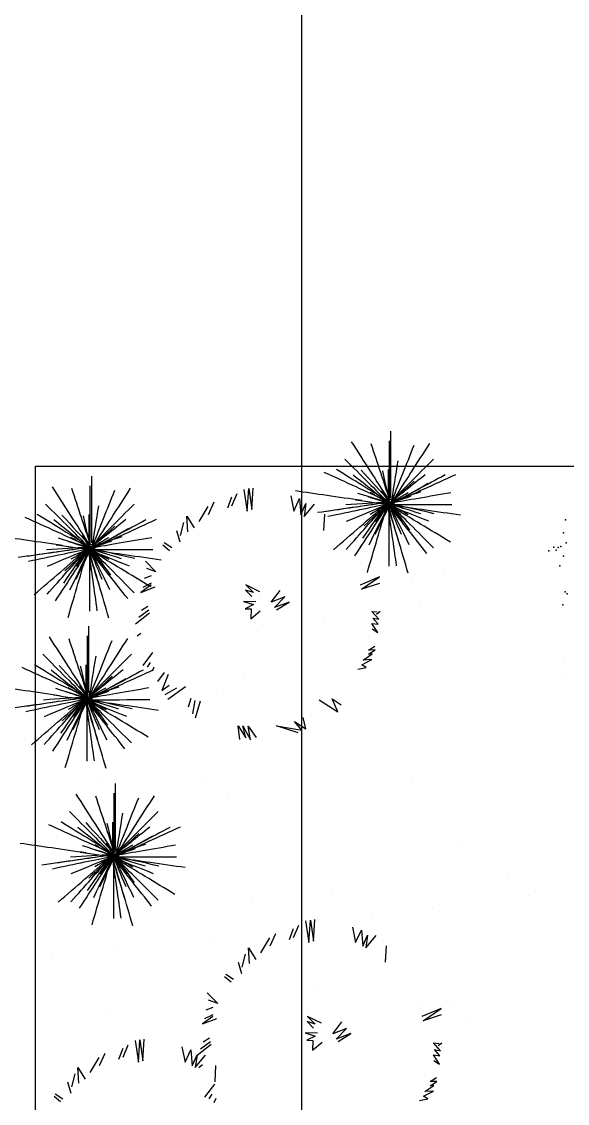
# Model space of a CAD drawing. Extents: x 3907.4 to 3911.57, y -3054.42 to -3053.7.
# Drawn here: x 3907.994 to 3908.031, y -3053.9472 to -3053.8739 of the extents above; entities that cross this region are included whole.
import ezdxf

# ---------------------------------------------------------------- set-up
doc = ezdxf.new("R2010")
doc.units = 0
doc.header["$LTSCALE"] = 2
doc.header["$MEASUREMENT"] = 0
doc.linetypes.add('ACAD_ISO10W100', pattern=[18, 12, -3, 0, -3])
doc.layers.add('AKS', color=11, linetype='CONTINUOUS')
doc.layers.add('AĞAÇ', color=9, linetype='CONTINUOUS')

msp = doc.modelspace()

# ---------------------------------------------------------------- linework, layer by layer
at = {"layer": 'AKS', "linetype": 'ACAD_ISO10W100'}
msp.add_line((3908.01297, -3053.717968), (3908.01297, -3054.27603), dxfattribs=at)
at = {"layer": 'AĞAÇ', "color": 2}
for p, q in [((3907.99497, -3053.90403), (3908.06697, -3053.90403)), ((3907.99497, -3054.09203), (3907.99497, -3053.90403))]:
    msp.add_line(p, q, dxfattribs=at)
at = {"layer": 'AĞAÇ'}
for p, q in [((3908.015691, -3053.904575), (3908.015691, -3053.904575)), ((3908.007974, -3053.906861), (3908.008264, -3053.906117)), ((3908.008259, -3053.906718), (3908.008608, -3053.90589)), ((3908.009075, -3053.905603), (3908.009299, -3053.90707)), ((3908.009299, -3053.90707), (3908.009403, -3053.905547)), ((3908.009403, -3053.905547), (3908.009606, -3053.906972)), ((3908.009606, -3053.906972), (3908.009691, -3053.905513)), ((3908.012241, -3053.906036), (3908.012454, -3053.907074)), ((3908.00604, -3053.907773), (3908.006652, -3053.906759)), ((3908.006666, -3053.907297), (3908.007056, -3053.906448)), ((3908.012454, -3053.907074), (3908.012844, -3053.906225)), ((3908.012844, -3053.906225), (3908.012935, -3053.907324)), ((3908.012935, -3053.907324), (3908.013265, -3053.90656)), ((3908.013265, -3053.90656), (3908.013144, -3053.907437)), ((3908.013144, -3053.907437), (3908.013844, -3053.906597)), ((3908.005206, -3053.907427), (3908.005701, -3053.908214)), ((3908.005276, -3053.908482), (3908.005206, -3053.907427)), ((3908.01449, -3053.908399), (3908.014543, -3053.907283)), ((3908.004787, -3053.908726), (3908.005011, -3053.907851)), ((3908.004758, -3053.909177), (3908.004532, -3053.908417)), ((3908.004032, -3053.909757), (3908.003589, -3053.90938)), ((3908.004192, -3053.909569), (3908.003667, -3053.909231)), ((3908.017062, -3053.909471), (3908.017062, -3053.909471)), ((3908.019895, -3053.909743), (3908.019895, -3053.909743)), ((3907.998954, -3053.91001), (3907.998954, -3053.91001)), ((3908.002401, -3053.910464), (3908.003121, -3053.911193)), ((3908.003121, -3053.911193), (3908.002497, -3053.91096)), ((3908.022651, -3053.910952), (3908.022651, -3053.910952)), ((3907.995522, -3053.911666), (3907.995522, -3053.911666)), ((3908.002791, -3053.911957), (3908.002221, -3053.912242)), ((3908.002799, -3053.911463), (3908.00233, -3053.911643)), ((3908.018244, -3053.911536), (3908.016939, -3053.912079)), ((3908.017029, -3053.912361), (3908.018244, -3053.911536)), ((3908.018255, -3053.911966), (3908.017029, -3053.912361)), ((3908.020435, -3053.91162), (3908.020435, -3053.91162)), ((3908.002795, -3053.912065), (3908.002087, -3053.912582)), ((3908.002087, -3053.912582), (3908.003066, -3053.912201)), ((3908.009716, -3053.912583), (3908.009176, -3053.912418)), ((3908.009176, -3053.912418), (3908.0096, -3053.91286)), ((3908.010147, -3053.912531), (3908.009207, -3053.912074)), ((3908.009207, -3053.912074), (3908.009716, -3053.912583)), ((3908.010908, -3053.91324), (3908.011526, -3053.912441)), ((3908.009877, -3053.913211), (3908.009051, -3053.913188)), ((3908.009051, -3053.913188), (3908.009717, -3053.9134)), ((3908.009717, -3053.9134), (3908.009147, -3053.913685)), ((3908.011847, -3053.91288), (3908.010908, -3053.91324)), ((3908.011145, -3053.913612), (3908.011847, -3053.91288)), ((3908.012125, -3053.913232), (3908.011145, -3053.913612)), ((3908.011273, -3053.913766), (3908.012125, -3053.913232)), ((3908.020972, -3053.913373), (3908.020972, -3053.913373)), ((3908.002681, -3053.913974), (3908.001732, -3053.914721)), ((3908.002634, -3053.91378), (3908.001967, -3053.914276)), ((3908.002566, -3053.913541), (3908.00214, -3053.913808)), ((3908.009147, -3053.913685), (3908.00956, -3053.913696)), ((3908.00956, -3053.913696), (3908.009537, -3053.914362)), ((3908.009537, -3053.914362), (3908.010182, -3053.913822)), ((3908.01773, -3053.913864), (3908.018101, -3053.913896)), ((3908.018197, -3053.914393), (3908.01773, -3053.913864)), ((3908.018302, -3053.913882), (3908.01804, -3053.914068)), ((3908.010304, -3053.914777), (3908.010304, -3053.914777)), ((3908.014468, -3053.914229), (3908.014468, -3053.914229)), ((3908.01773, -3053.91468), (3908.018165, -3053.914735)), ((3908.018139, -3053.915294), (3908.01773, -3053.91468)), ((3908.017803, -3053.914317), (3908.018197, -3053.914393)), ((3908.018165, -3053.914735), (3908.017803, -3053.914317)), ((3908.002099, -3053.915354), (3908.001837, -3053.91554)), ((3908.01776, -3053.915046), (3908.018139, -3053.915294)), ((3907.999438, -3053.916208), (3907.999438, -3053.916208)), ((3908.01751, -3053.91648), (3908.017936, -3053.916212)), ((3908.002896, -3053.916645), (3908.00222, -3053.917528)), ((3908.017137, -3053.917156), (3908.017745, -3053.916744)), ((3908.017498, -3053.916758), (3908.017964, -3053.91647)), ((3908.017745, -3053.916744), (3908.017498, -3053.916758)), ((3908.017964, -3053.91647), (3908.01751, -3053.91648)), ((3908.00273, -3053.917327), (3908.002532, -3053.917645)), ((3908.002985, -3053.917636), (3908.002869, -3053.917912)), ((3908.016782, -3053.91777), (3908.017336, -3053.917656)), ((3908.017043, -3053.917476), (3908.017734, -3053.917131)), ((3908.017336, -3053.917656), (3908.017043, -3053.917476)), ((3908.017734, -3053.917131), (3908.017137, -3053.917156)), ((3908.030712, -3053.917243), (3908.030712, -3053.917243)), ((3907.998602, -3053.917973), (3907.998602, -3053.917973)), ((3908.003675, -3053.917999), (3908.003217, -3053.918609)), ((3908.003947, -3053.918136), (3908.003522, -3053.919219)), ((3908.009105, -3053.918022), (3908.009105, -3053.918022)), ((3908.030614, -3053.918248), (3908.030614, -3053.918248)), ((3908.003522, -3053.919219), (3908.004008, -3053.918868)), ((3908.004508, -3053.919055), (3908.003715, -3053.919505)), ((3908.005124, -3053.918964), (3908.003931, -3053.919833)), ((3908.005475, -3053.919769), (3908.005305, -3053.920344)), ((3908.005747, -3053.919906), (3908.005586, -3053.920804)), ((3908.006119, -3053.919938), (3908.005779, -3053.921089)), ((3908.007667, -3053.919403), (3908.007667, -3053.919403)), ((3908.014158, -3053.919844), (3908.015438, -3053.920675)), ((3908.015438, -3053.920675), (3908.015043, -3053.919784)), ((3908.015043, -3053.919784), (3908.015652, -3053.920187)), ((3908.012506, -3053.921322), (3908.013263, -3053.921817)), ((3908.012996, -3053.921896), (3908.012506, -3053.921322)), ((3908.013263, -3053.921817), (3908.013076, -3053.921038)), ((3908.008679, -3053.921601), (3908.009197, -3053.922432)), ((3908.008786, -3053.922529), (3908.008679, -3053.921601)), ((3908.008989, -3053.92161), (3908.009508, -3053.922549)), ((3908.009197, -3053.922432), (3908.008989, -3053.92161)), ((3908.009508, -3053.922549), (3908.009361, -3053.921642)), ((3908.009361, -3053.921642), (3908.009897, -3053.922409)), ((3908.011278, -3053.92161), (3908.012996, -3053.921896)), ((3908.012733, -3053.922082), (3908.011278, -3053.92161)), ((3908.020399, -3053.925157), (3908.020399, -3053.925157)), ((3907.999458, -3053.925424), (3907.999458, -3053.925424)), ((3908.006565, -3053.92527), (3908.006565, -3053.92527)), ((3908.008039, -3053.926621), (3908.008039, -3053.926621)), ((3907.99861, -3053.929549), (3907.99861, -3053.929549)), ((3908.023523, -3053.929504), (3908.023523, -3053.929504)), ((3908.001983, -3053.931698), (3908.001983, -3053.931698)), ((3908.026896, -3053.931653), (3908.026896, -3053.931653)), ((3908.014999, -3053.932999), (3908.014999, -3053.932999)), ((3908.028348, -3053.933115), (3908.028348, -3053.933115)), ((3908.009609, -3053.933437), (3908.009609, -3053.933437)), ((3908.01768, -3053.934519), (3908.01768, -3053.934519)), ((3908.021844, -3053.933971), (3908.021844, -3053.933971)), ((3908.012149, -3053.936075), (3908.012439, -3053.935331)), ((3908.012434, -3053.935932), (3908.012783, -3053.935104)), ((3908.01325, -3053.934817), (3908.013475, -3053.936284)), ((3908.013475, -3053.936284), (3908.013579, -3053.934761)), ((3908.013579, -3053.934761), (3908.013782, -3053.936186)), ((3908.013782, -3053.936186), (3908.013866, -3053.934727)), ((3908.016416, -3053.93525), (3908.016629, -3053.936288)), ((3908.006814, -3053.93595), (3908.006814, -3053.93595)), ((3908.010215, -3053.936988), (3908.010827, -3053.935973)), ((3908.010842, -3053.936511), (3908.011231, -3053.935662)), ((3908.016629, -3053.936288), (3908.01702, -3053.935439)), ((3908.01702, -3053.935439), (3908.01711, -3053.936538)), ((3908.01711, -3053.936538), (3908.01744, -3053.935774)), ((3908.01744, -3053.935774), (3908.017319, -3053.936651)), ((3908.017319, -3053.936651), (3908.018019, -3053.935811)), ((3908.00031, -3053.936806), (3908.00031, -3053.936806)), ((3908.009382, -3053.936641), (3908.009877, -3053.937428)), ((3908.009451, -3053.937696), (3908.009382, -3053.936641)), ((3908.018665, -3053.937613), (3908.018718, -3053.936497)), ((3907.996146, -3053.937354), (3907.996146, -3053.937354)), ((3908.008963, -3053.93794), (3908.009186, -3053.937065)), ((3908.008934, -3053.938391), (3908.008707, -3053.937631)), ((3908.008207, -3053.938971), (3908.007764, -3053.938594)), ((3908.008367, -3053.938783), (3908.007842, -3053.938445)), ((3908.006576, -3053.939678), (3908.007297, -3053.940407)), ((3908.014128, -3053.939436), (3908.014128, -3053.939436)), ((3908.007297, -3053.940407), (3908.006672, -3053.940174)), ((3908.022962, -3053.940295), (3908.022962, -3053.940295)), ((3907.999962, -3053.940839), (3907.999962, -3053.940839)), ((3908.00697, -3053.941279), (3908.006262, -3053.941796)), ((3908.006966, -3053.941171), (3908.006397, -3053.941456)), ((3908.006974, -3053.940677), (3908.006505, -3053.940858)), ((3908.014323, -3053.941745), (3908.013382, -3053.941288)), ((3908.013382, -3053.941288), (3908.013891, -3053.941797)), ((3908.020903, -3053.940572), (3908.020903, -3053.940572)), ((3908.022419, -3053.94075), (3908.021115, -3053.941293)), ((3908.021204, -3053.941575), (3908.022419, -3053.94075)), ((3908.02243, -3053.94118), (3908.021204, -3053.941575)), ((3908.006262, -3053.941796), (3908.007241, -3053.941415)), ((3908.013891, -3053.941797), (3908.013351, -3053.941632)), ((3908.013351, -3053.941632), (3908.013775, -3053.942074)), ((3908.015083, -3053.942454), (3908.015701, -3053.941655)), ((3908.024436, -3053.941646), (3908.024436, -3053.941646)), ((3908.014052, -3053.942426), (3908.013227, -3053.942402)), ((3908.013227, -3053.942402), (3908.013892, -3053.942614)), ((3908.013892, -3053.942614), (3908.013322, -3053.942899)), ((3908.016022, -3053.942094), (3908.015083, -3053.942454)), ((3908.01532, -3053.942826), (3908.016022, -3053.942094)), ((3908.0163, -3053.942446), (3908.01532, -3053.942826)), ((3908.015449, -3053.942981), (3908.0163, -3053.942446)), ((3908.000606, -3053.944176), (3908.000896, -3053.943432)), ((3908.000891, -3053.944034), (3908.00124, -3053.943205)), ((3908.001707, -3053.942918), (3908.001931, -3053.944385)), ((3908.001931, -3053.944385), (3908.002035, -3053.942863)), ((3908.002035, -3053.942863), (3908.002238, -3053.944287)), ((3908.002238, -3053.944287), (3908.002322, -3053.942828)), ((3908.004873, -3053.943352), (3908.005086, -3053.94439)), ((3908.006856, -3053.943188), (3908.005907, -3053.943935)), ((3908.006809, -3053.942994), (3908.006142, -3053.94349)), ((3908.006742, -3053.942755), (3908.006316, -3053.943022)), ((3908.013322, -3053.942899), (3908.013735, -3053.94291)), ((3908.013735, -3053.94291), (3908.013712, -3053.943576)), ((3908.013712, -3053.943576), (3908.014357, -3053.943036)), ((3908.021905, -3053.943078), (3908.022277, -3053.94311)), ((3908.022373, -3053.943607), (3908.021905, -3053.943078)), ((3908.022478, -3053.943096), (3908.022215, -3053.943283)), ((3907.998672, -3053.945089), (3907.999284, -3053.944074)), ((3907.999298, -3053.944612), (3907.999688, -3053.943763)), ((3908.005086, -3053.94439), (3908.005476, -3053.943541)), ((3908.005476, -3053.943541), (3908.005566, -3053.944639)), ((3908.005566, -3053.944639), (3908.005897, -3053.943875)), ((3908.005897, -3053.943875), (3908.005776, -3053.944752)), ((3908.005776, -3053.944752), (3908.006475, -3053.943913)), ((3908.021906, -3053.943894), (3908.022341, -3053.94395)), ((3908.022314, -3053.944508), (3908.021906, -3053.943894)), ((3908.021979, -3053.943531), (3908.022373, -3053.943607)), ((3908.022341, -3053.94395), (3908.021979, -3053.943531)), ((3907.997838, -3053.944743), (3907.998333, -3053.94553)), ((3907.997907, -3053.945797), (3907.997838, -3053.944743)), ((3908.006275, -3053.944568), (3908.006012, -3053.944754)), ((3908.007121, -3053.945714), (3908.007174, -3053.944599)), ((3908.021936, -3053.944261), (3908.022314, -3053.944508)), ((3907.997419, -3053.946041), (3907.997643, -3053.945167)), ((3908.021686, -3053.945694), (3908.022112, -3053.945426)), ((3907.99739, -3053.946492), (3907.997163, -3053.945733)), ((3908.007072, -3053.945859), (3908.006395, -3053.946742)), ((3908.021218, -3053.94669), (3908.021909, -3053.946345)), ((3908.021312, -3053.946371), (3908.02192, -3053.945958)), ((3908.021909, -3053.946345), (3908.021312, -3053.946371)), ((3908.021673, -3053.945972), (3908.02214, -3053.945684)), ((3908.02192, -3053.945958), (3908.021673, -3053.945972)), ((3908.02214, -3053.945684), (3908.021686, -3053.945694)), ((3907.996664, -3053.947073), (3907.99622, -3053.946695)), ((3907.996824, -3053.946884), (3907.996299, -3053.946546)), ((3908.006905, -3053.946541), (3908.006708, -3053.946859)), ((3908.007161, -3053.94685), (3908.007044, -3053.947126)), ((3908.020958, -3053.946984), (3908.021511, -3053.94687)), ((3908.021511, -3053.94687), (3908.021218, -3053.94669))]:
    msp.add_line(p, q, dxfattribs=at)
at = {"layer": 'AĞAÇ', "extrusion": (-1, 0, 0)}
for centre, major_axis, start_param, end_param in [((3908.019002, -3053.9024, 0.003665), (0, 0.006769), 1.461388, 2.16561), ((3908.018904, -3053.903042, 0.002626), (0, 0.004186), 1.396353, 2.475279), ((3908.018904, -3053.903623, 0.00324), (0, 0.003431), 1.51685, 2.509575), ((3908.018827, -3053.904088, 0.003794), (0, -0.002753), -1.504777, -0.517514), ((3907.998649, -3053.906084, 0.002626), (0, 0.004186), 1.396353, 2.475279), ((3907.998748, -3053.905441, 0.003665), (0, 0.006769), 1.461388, 2.16561), ((3908.018904, -3053.904186, 0.004771), (0, 0.002442), 1.924576, 2.863627), ((3908.018896, -3053.905153, 0.004823), (0, 0.001434), 1.837124, 2.938698), ((3907.998649, -3053.906665, 0.00324), (0, 0.003431), 1.51685, 2.509575), ((3908.018904, -3053.908975, 0.004415), (0, 0.002469), 0.284475, 1.18191), ((3907.998572, -3053.907129, 0.003794), (0, -0.002753), -1.504777, -0.517514), ((3907.998649, -3053.907227, 0.004771), (0, 0.002442), 1.924576, 2.863627), ((3907.998641, -3053.908195, 0.004823), (0, 0.001434), 1.837124, 2.938698), ((3907.998649, -3053.912017, 0.004415), (0, 0.002469), 0.284475, 1.18191), ((3907.998557, -3053.915612, 0.003665), (0, 0.006769), 1.461388, 2.16561), ((3907.998459, -3053.916254, 0.002626), (0, 0.004186), 1.396353, 2.475279), ((3907.998459, -3053.916835, 0.00324), (0, 0.003431), 1.51685, 2.509575), ((3907.998382, -3053.917299, 0.003794), (0, -0.002753), -1.504777, -0.517514), ((3907.998459, -3053.917398, 0.004771), (0, 0.002442), 1.924576, 2.863627), ((3907.998451, -3053.918365, 0.004823), (0, 0.001434), 1.837124, 2.938698), ((3907.998459, -3053.922187, 0.004415), (0, 0.002469), 0.284475, 1.18191), ((3908.000364, -3053.926257, 0.003665), (0, 0.006769), 1.461388, 2.16561), ((3908.000266, -3053.926899, 0.002626), (0, 0.004186), 1.396353, 2.475279), ((3908.000266, -3053.92748, 0.00324), (0, 0.003431), 1.51685, 2.509575), ((3908.000189, -3053.927945, 0.003794), (0, -0.002753), -1.504777, -0.517514), ((3908.000258, -3053.92901, 0.004823), (0, 0.001434), 1.837124, 2.938698), ((3908.000266, -3053.928043, 0.004771), (0, 0.002442), 1.924576, 2.863627), ((3908.000266, -3053.932832, 0.004415), (0, 0.002469), 0.284475, 1.18191)]:
    msp.add_ellipse(centre, major_axis=major_axis, ratio=0.5, start_param=start_param, end_param=end_param, dxfattribs=at)
at = {"layer": 'AĞAÇ', "extrusion": (-0.841254, -0.540641, -8.87469e-31)}
for centre in [(3908.016739, -3053.903007, 0.003665), (3907.996484, -3053.906048, 0.003665), (3907.996294, -3053.916219, 0.003665), (3907.998101, -3053.926864, 0.003665)]:
    msp.add_ellipse(centre, major_axis=(0.003659, -0.005694), ratio=0.5, start_param=4.60298, end_param=5.307203, dxfattribs=at)
at = {"layer": 'AĞAÇ', "extrusion": (-0.949361, -0.314186, 1.38051e-30)}
for centre in [(3908.017604, -3053.902314, 0.004627), (3907.997349, -3053.905356, 0.004627), (3907.997159, -3053.915526, 0.004627), (3907.998966, -3053.926171, 0.004627)]:
    msp.add_ellipse(centre, major_axis=(-0.002219, 0.006704), ratio=0.5, start_param=1.597349, end_param=2.191813, dxfattribs=at)
at = {"layer": 'AĞAÇ', "extrusion": (-0.929208, 0.369557, 9.86076e-32)}
for centre in [(3908.020636, -3053.902471, 0.004627), (3908.000381, -3053.905513, 0.004627), (3908.000191, -3053.915683, 0.004627), (3908.001998, -3053.926328, 0.004627)]:
    msp.add_ellipse(centre, major_axis=(0.00261, 0.006562), ratio=0.5, start_param=1.597349, end_param=2.191813, dxfattribs=at)
at = {"layer": 'AĞAÇ', "extrusion": (-0.841254, 0.540641, -3.9443e-31)}
for centre in [(3908.021234, -3053.903113, 0.003665), (3908.00098, -3053.906155, 0.003665), (3908.00079, -3053.916325, 0.003665), (3908.002596, -3053.92697, 0.003665)]:
    msp.add_ellipse(centre, major_axis=(-0.003659, -0.005694), ratio=0.5, start_param=4.60298, end_param=5.307203, dxfattribs=at)
at = {"layer": 'AĞAÇ', "extrusion": (-0.707107, -0.707107, 0)}
for centre in [(3908.016418, -3053.904072, 0.002626), (3907.996164, -3053.907113, 0.002626), (3907.995973, -3053.917284, 0.002626), (3907.99778, -3053.927929, 0.002626)]:
    msp.add_ellipse(centre, major_axis=(-0.00296, 0.00296), ratio=0.5, start_param=1.396353, end_param=2.475279, dxfattribs=at)
at = {"layer": 'AĞAÇ', "extrusion": (-0.987558, 0.157255, 9.86076e-32)}
for centre in [(3908.019619, -3053.902843, 0.005296), (3907.999364, -3053.905885, 0.005296), (3907.999174, -3053.916055, 0.005296), (3908.000981, -3053.926701, 0.005296)]:
    msp.add_ellipse(centre, major_axis=(-0.001018, -0.006391), ratio=0.5, start_param=-1.440327, end_param=-0.973237, dxfattribs=at)
at = {"layer": 'AĞAÇ', "extrusion": (-0.707107, 0.707107, 0)}
for centre in [(3908.02139, -3053.904072, 0.002626), (3908.001135, -3053.907113, 0.002626), (3908.000945, -3053.917284, 0.002626), (3908.002752, -3053.927929, 0.002626)]:
    msp.add_ellipse(centre, major_axis=(0.00296, 0.00296), ratio=0.5, start_param=1.396353, end_param=2.475279, dxfattribs=at)
at = {"layer": 'AĞAÇ', "extrusion": (-0.415415, -0.909632, 1.97215e-31)}
for centre in [(3908.015163, -3053.904741, 0.003665), (3907.994908, -3053.907783, 0.003665), (3907.994718, -3053.917953, 0.003665), (3907.996525, -3053.928598, 0.003665)]:
    msp.add_ellipse(centre, major_axis=(-0.006157, 0.002812), ratio=0.5, start_param=1.461388, end_param=2.16561, dxfattribs=at)
at = {"layer": 'AĞAÇ', "extrusion": (-0.525298, -0.850918, -5.91646e-31)}
for centre in [(3908.01518, -3053.904143, 0.004627), (3907.994926, -3053.907184, 0.004627), (3907.994736, -3053.917354, 0.004627), (3907.996542, -3053.928, 0.004627)]:
    msp.add_ellipse(centre, major_axis=(0.006009, -0.00371), ratio=0.5, start_param=-1.544244, end_param=-0.949779, dxfattribs=at)
at = {"layer": 'AĞAÇ', "extrusion": (-0.62349, -0.781831, 7.88861e-31)}
for centre in [(3908.01661, -3053.904728, 0.00324), (3907.996355, -3053.90777, 0.00324), (3907.996165, -3053.91794, 0.00324), (3907.997972, -3053.928585, 0.00324)]:
    msp.add_ellipse(centre, major_axis=(0.002682, -0.002139), ratio=0.5, start_param=4.658443, end_param=5.651167, dxfattribs=at)
at = {"layer": 'AĞAÇ', "extrusion": (-0.738679, -0.674057, 1.97215e-31)}
for centre in [(3908.016446, -3053.903683, 0.005296), (3907.996191, -3053.906725, 0.005296), (3907.996001, -3053.916895, 0.005296), (3907.997808, -3053.92754, 0.005296)]:
    msp.add_ellipse(centre, major_axis=(-0.004362, 0.004781), ratio=0.5, start_param=1.701265, end_param=2.168356, dxfattribs=at)
at = {"layer": 'AĞAÇ', "extrusion": (-0.975155, -0.221526, 2.95823e-31)}
for centre in [(3908.01822, -3053.903368, 0.004358), (3907.997966, -3053.90641, 0.004358), (3907.997776, -3053.91658, 0.004358), (3907.999582, -3053.927225, 0.004358)]:
    msp.add_ellipse(centre, major_axis=(0.000751, -0.003304), ratio=0.5, start_param=-1.271195, end_param=-0.410858, dxfattribs=at)
at = {"layer": 'AĞAÇ', "extrusion": (-0.62349, 0.781831, 1.57772e-30)}
for centre in [(3908.021198, -3053.904728, 0.00324), (3908.000944, -3053.90777, 0.00324), (3908.000754, -3053.91794, 0.00324), (3908.00256, -3053.928585, 0.00324)]:
    msp.add_ellipse(centre, major_axis=(-0.002682, -0.002139), ratio=0.5, start_param=4.658443, end_param=5.651167, dxfattribs=at)
at = {"layer": 'AĞAÇ', "extrusion": (-0.474268, 0.880381, -1.57772e-30)}
for centre in [(3908.022857, -3053.90454, 0.004627), (3908.002602, -3053.907582, 0.004627), (3908.002412, -3053.917752, 0.004627), (3908.004219, -3053.928398, 0.004627)]:
    msp.add_ellipse(centre, major_axis=(-0.006217, -0.003349), ratio=0.5, start_param=-1.544244, end_param=-0.949779, dxfattribs=at)
at = {"layer": 'AĞAÇ', "extrusion": (-0.415415, 0.909632, 5.91646e-31)}
for centre in [(3908.022727, -3053.90492, 0.003665), (3908.002472, -3053.907961, 0.003665), (3908.002282, -3053.918132, 0.003665), (3908.004089, -3053.928777, 0.003665)]:
    msp.add_ellipse(centre, major_axis=(-0.006157, -0.002812), ratio=0.5, start_param=4.60298, end_param=5.307203, dxfattribs=at)
at = {"layer": 'AĞAÇ', "extrusion": (1, 0, 0)}
for centre, major_axis, start_param, end_param in [((3908.018904, -3053.90414, 0.004415), (0, 0.002469), 3.426068, 4.323503), ((3908.018904, -3053.910073, 0.002626), (0, 0.004186), 4.537946, 5.616872), ((3907.998649, -3053.907182, 0.004415), (0, 0.002469), 3.426068, 4.323503), ((3907.998649, -3053.913115, 0.002626), (0, 0.004186), 4.537946, 5.616872), ((3907.998459, -3053.917352, 0.004415), (0, 0.002469), 3.426068, 4.323503), ((3907.998459, -3053.923285, 0.002626), (0, 0.004186), 4.537946, 5.616872), ((3908.000266, -3053.927997, 0.004415), (0, 0.002469), 3.426068, 4.323503), ((3908.000266, -3053.93393, 0.002626), (0, 0.004186), 4.537946, 5.616872)]:
    msp.add_ellipse(centre, major_axis=major_axis, ratio=0.5, start_param=start_param, end_param=end_param, dxfattribs=at)
at = {"layer": 'AĞAÇ', "extrusion": (-0.679424, 0.733746, -1.57772e-30)}
for centre in [(3908.021324, -3053.904371, 0.004358), (3908.00107, -3053.907413, 0.004358), (3908.00088, -3053.917583, 0.004358), (3908.002686, -3053.928228, 0.004358)]:
    msp.add_ellipse(centre, major_axis=(0.002486, 0.002302), ratio=0.5, start_param=1.870398, end_param=2.730735, dxfattribs=at)
at = {"layer": 'AĞAÇ', "extrusion": (-0.492786, 0.870151, 2.95823e-31)}
for centre in [(3908.022254, -3053.904801, 0.005296), (3908.001999, -3053.907842, 0.005296), (3908.001809, -3053.918012, 0.005296), (3908.003616, -3053.928658, 0.005296)]:
    msp.add_ellipse(centre, major_axis=(0.005631, 0.003189), ratio=0.5, start_param=1.701265, end_param=2.168356, dxfattribs=at)
at = {"layer": 'AĞAÇ', "extrusion": (0.142315, 0.989821, -1.2326e-32)}
for centre in [(3908.016312, -3053.906254, 0.003665), (3908.023005, -3053.907247, 0.003665), (3907.996058, -3053.909295, 0.003665), (3908.002751, -3053.910288, 0.003665), (3907.995867, -3053.919465, 0.003665), (3908.002561, -3053.920458, 0.003665), (3907.997674, -3053.930111, 0.003665), (3908.004367, -3053.931104, 0.003665)]:
    msp.add_ellipse(centre, major_axis=(-0.0067, 0.000963), ratio=0.5, start_param=4.60298, end_param=5.307203, dxfattribs=at)
at = {"layer": 'AĞAÇ', "extrusion": (-0.29573, -0.955271, 2.36658e-30)}
for centre in [(3908.0158, -3053.905555, 0.004358), (3907.995545, -3053.908596, 0.004358), (3907.995355, -3053.918767, 0.004358), (3907.997162, -3053.929412, 0.004358)]:
    msp.add_ellipse(centre, major_axis=(-0.003237, 0.001002), ratio=0.5, start_param=1.870398, end_param=2.730735, dxfattribs=at)
at = {"layer": 'AĞAÇ', "extrusion": (-0.309017, -0.951057, 9.86076e-32)}
for centre in [(3908.016648, -3053.905825, 0.004771), (3907.996394, -3053.908866, 0.004771), (3907.996203, -3053.919036, 0.004771), (3907.99801, -3053.929682, 0.004771)]:
    msp.add_ellipse(centre, major_axis=(0.002322, -0.000755), ratio=0.5, start_param=-1.217017, end_param=-0.277966, dxfattribs=at)
at = {"layer": 'AĞAÇ', "extrusion": (0.5, 0.866025, 0)}
for centre in [(3908.01681, -3053.905349, 0.004415), (3907.996556, -3053.90839, 0.004415), (3907.996366, -3053.918561, 0.004415), (3907.998172, -3053.929206, 0.004415)]:
    msp.add_ellipse(centre, major_axis=(-0.002139, 0.001235), ratio=0.5, start_param=3.426068, end_param=4.323503, dxfattribs=at)
at = {"layer": 'AĞAÇ', "extrusion": (-0.866025, -0.5, 3.15544e-30)}
for centre in [(3908.018195, -3053.905345, 0.004823), (3907.99794, -3053.908387, 0.004823), (3907.99775, -3053.918557, 0.004823), (3907.999557, -3053.929203, 0.004823)]:
    msp.add_ellipse(centre, major_axis=(-0.000717, 0.001242), ratio=0.5, start_param=1.837124, end_param=2.938698, dxfattribs=at)
at = {"layer": 'AĞAÇ', "extrusion": (-0.309017, 0.951057, -1.38051e-30)}
for centre in [(3908.02116, -3053.905825, 0.004771), (3908.000905, -3053.908866, 0.004771), (3908.000715, -3053.919036, 0.004771), (3908.002522, -3053.929682, 0.004771)]:
    msp.add_ellipse(centre, major_axis=(-0.002322, -0.000755), ratio=0.5, start_param=-1.217017, end_param=-0.277966, dxfattribs=at)
at = {"layer": 'AĞAÇ', "extrusion": (0.5, -0.866025, -1.57772e-30)}
for centre in [(3908.020998, -3053.905349, 0.004415), (3908.000743, -3053.90839, 0.004415), (3908.000553, -3053.918561, 0.004415), (3908.002359, -3053.929206, 0.004415)]:
    msp.add_ellipse(centre, major_axis=(0.002139, 0.001235), ratio=0.5, start_param=3.426068, end_param=4.323503, dxfattribs=at)
at = {"layer": 'AĞAÇ', "extrusion": (-0.309017, 0.951057, 3.9443e-31)}
for centre in [(3908.021229, -3053.905721, 0.003794), (3908.000975, -3053.908763, 0.003794), (3908.000784, -3053.918933, 0.003794), (3908.002591, -3053.929578, 0.003794)]:
    msp.add_ellipse(centre, major_axis=(0.002618, 0.000851), ratio=0.5, start_param=1.636816, end_param=2.624079, dxfattribs=at)
at = {"layer": 'AĞAÇ', "extrusion": (-0.17023, 0.985404, -5.42342e-31)}
for centre in [(3908.022368, -3053.905959, 0.002626), (3908.002113, -3053.909001, 0.002626), (3908.001923, -3053.919171, 0.002626), (3908.00373, -3053.929816, 0.002626)]:
    msp.add_ellipse(centre, major_axis=(0.004125, 0.000713), ratio=0.5, start_param=1.396353, end_param=2.475279, dxfattribs=at)
at = {"layer": 'AĞAÇ', "extrusion": (0.142315, -0.989821, -1.2326e-31)}
for centre in [(3908.014775, -3053.907052, 0.003665), (3907.99452, -3053.910094, 0.003665), (3907.99433, -3053.920264, 0.003665), (3907.996136, -3053.930909, 0.003665)]:
    msp.add_ellipse(centre, major_axis=(0.0067, 0.000963), ratio=0.5, start_param=4.60298, end_param=5.307203, dxfattribs=at)
at = {"layer": 'AĞAÇ', "extrusion": (0.144558, -0.989496, -9.86076e-32)}
for centre in [(3908.014499, -3053.907101, 0.004627), (3907.994245, -3053.910143, 0.004627), (3907.994055, -3053.920313, 0.004627), (3907.995861, -3053.930958, 0.004627)]:
    msp.add_ellipse(centre, major_axis=(-0.006988, -0.001021), ratio=0.5, start_param=1.597349, end_param=2.191813, dxfattribs=at)
at = {"layer": 'AĞAÇ', "extrusion": (0.204551, -0.978856, 7.88861e-31)}
for centre in [(3908.015463, -3053.907277, 0.002626), (3907.995208, -3053.910318, 0.002626), (3907.995018, -3053.920488, 0.002626), (3907.996825, -3053.931134, 0.002626)]:
    msp.add_ellipse(centre, major_axis=(-0.004098, -0.000856), ratio=0.5, start_param=1.396353, end_param=2.475279, dxfattribs=at)
at = {"layer": 'AĞAÇ', "extrusion": (0.654861, -0.75575, 3.9443e-31)}
for centre in [(3908.015697, -3053.909206, 0.003665), (3907.995443, -3053.912248, 0.003665), (3907.995253, -3053.922418, 0.003665), (3907.997059, -3053.933063, 0.003665)]:
    msp.add_ellipse(centre, major_axis=(0.005115, 0.004433), ratio=0.5, start_param=4.60298, end_param=5.307203, dxfattribs=at)
at = {"layer": 'AĞAÇ', "extrusion": (0.06644, -0.99779, -3.69779e-31)}
for centre in [(3908.015124, -3053.906687, 0.005296), (3907.994869, -3053.909729, 0.005296), (3907.994679, -3053.919899, 0.005296), (3907.996486, -3053.930544, 0.005296)]:
    msp.add_ellipse(centre, major_axis=(0.006457, 0.00043), ratio=0.5, start_param=-1.440327, end_param=-0.973237, dxfattribs=at)
at = {"layer": 'AĞAÇ', "extrusion": (0.746774, -0.665078, 1.97215e-31)}
for centre in [(3908.015879, -3053.909805, 0.004627), (3907.995625, -3053.912847, 0.004627), (3907.995434, -3053.923017, 0.004627), (3907.997241, -3053.933662, 0.004627)]:
    msp.add_ellipse(centre, major_axis=(0.004697, 0.005274), ratio=0.5, start_param=-1.544244, end_param=-0.949779, dxfattribs=at)
at = {"layer": 'AĞAÇ', "extrusion": (0.385235, -0.922818, -9.86076e-32)}
for centre in [(3908.016196, -3053.907688, 0.00324), (3907.995941, -3053.91073, 0.00324), (3907.995751, -3053.9209, 0.00324), (3907.997558, -3053.931545, 0.00324)]:
    msp.add_ellipse(centre, major_axis=(0.003166, 0.001322), ratio=0.5, start_param=4.658443, end_param=5.651167, dxfattribs=at)
at = {"layer": 'AĞAÇ', "extrusion": (0.836795, -0.547516, 4.93038e-31)}
for centre in [(3908.016979, -3053.909499, 0.002626), (3907.996725, -3053.912541, 0.002626), (3907.996534, -3053.922711, 0.002626), (3907.998341, -3053.933356, 0.002626)]:
    msp.add_ellipse(centre, major_axis=(0.002292, 0.003503), ratio=0.5, start_param=4.537946, end_param=5.616872, dxfattribs=at)
at = {"layer": 'AĞAÇ', "extrusion": (-0.142608, -0.989779, -1.15864e-30)}
for centre in [(3908.016448, -3053.906282, 0.003794), (3907.996194, -3053.909323, 0.003794), (3907.996004, -3053.919494, 0.003794), (3907.99781, -3053.930139, 0.003794)]:
    msp.add_ellipse(centre, major_axis=(-0.002725, 0.000393), ratio=0.5, start_param=1.636816, end_param=2.624079, dxfattribs=at)
at = {"layer": 'AĞAÇ', "extrusion": (0.821529, -0.570167, -2.16937e-30)}
for centre in [(3908.016648, -3053.909594, 0.005296), (3907.996394, -3053.912636, 0.005296), (3907.996204, -3053.922806, 0.005296), (3907.99801, -3053.933451, 0.005296)]:
    msp.add_ellipse(centre, major_axis=(0.00369, 0.005317), ratio=0.5, start_param=-1.440327, end_param=-0.973237, dxfattribs=at)
at = {"layer": 'AĞAÇ', "extrusion": (0.679424, -0.733746, -1.57772e-30)}
for centre in [(3908.016484, -3053.908744, 0.004358), (3907.996229, -3053.911786, 0.004358), (3907.996039, -3053.921956, 0.004358), (3907.997845, -3053.932601, 0.004358)]:
    msp.add_ellipse(centre, major_axis=(0.002486, 0.002302), ratio=0.5, start_param=-1.271195, end_param=-0.410858, dxfattribs=at)
at = {"layer": 'AĞAÇ', "extrusion": (0.900969, -0.433884, -2.36658e-30)}
for centre in [(3908.017631, -3053.909202, 0.00324), (3907.997376, -3053.912243, 0.00324), (3907.997186, -3053.922413, 0.00324), (3907.998993, -3053.933059, 0.00324)]:
    msp.add_ellipse(centre, major_axis=(0.001489, 0.003091), ratio=0.5, start_param=4.658443, end_param=5.651167, dxfattribs=at)
at = {"layer": 'AĞAÇ', "extrusion": (-0.5, 0.866025, -3.15544e-30)}
for centre in [(3908.01681, -3053.907766, 0.004415), (3907.996556, -3053.910808, 0.004415), (3907.996366, -3053.920978, 0.004415), (3907.998172, -3053.931624, 0.004415)]:
    msp.add_ellipse(centre, major_axis=(-0.002139, -0.001235), ratio=0.5, start_param=3.426068, end_param=4.323503, dxfattribs=at)
at = {"layer": 'AĞAÇ', "extrusion": (0.897268, -0.441487, 0)}
for centre in [(3908.017883, -3053.908808, 0.003794), (3907.997628, -3053.911849, 0.003794), (3907.997438, -3053.92202, 0.003794), (3907.999245, -3053.932665, 0.003794)]:
    msp.add_ellipse(centre, major_axis=(-0.001216, -0.00247), ratio=0.5, start_param=1.636816, end_param=2.624079, dxfattribs=at)
at = {"layer": 'AĞAÇ', "extrusion": (0.809017, -0.587785, 4.93038e-31)}
for centre in [(3908.01751, -3053.908476, 0.004771), (3907.997255, -3053.911518, 0.004771), (3907.997065, -3053.921688, 0.004771), (3907.998872, -3053.932334, 0.004771)]:
    msp.add_ellipse(centre, major_axis=(-0.001435, -0.001976), ratio=0.5, start_param=1.924576, end_param=2.863627, dxfattribs=at)
at = {"layer": 'AĞAÇ', "extrusion": (0.766044, -0.642788, 1.26218e-29)}
for centre in [(3908.018007, -3053.907638, 0.004823), (3907.997753, -3053.91068, 0.004823), (3907.997563, -3053.92085, 0.004823), (3907.999369, -3053.931496, 0.004823)]:
    msp.add_ellipse(centre, major_axis=(0.000922, 0.001098), ratio=0.5, start_param=-1.304469, end_param=-0.202895, dxfattribs=at)
at = {"layer": 'AĞAÇ', "extrusion": (0.957989, 0.286804, 0)}
for centre in [(3908.019872, -3053.910214, 0.005296), (3907.999617, -3053.913256, 0.005296), (3907.999427, -3053.923426, 0.005296), (3908.001233, -3053.934071, 0.005296)]:
    msp.add_ellipse(centre, major_axis=(-0.001856, 0.0062), ratio=0.5, start_param=-1.440327, end_param=-0.973237, dxfattribs=at)
at = {"layer": 'AĞAÇ', "extrusion": (0.34202, 0.939693, -1.97215e-31)}
for centre in [(3908.020226, -3053.907031, 0.004823), (3907.999972, -3053.910072, 0.004823), (3907.999781, -3053.920242, 0.004823), (3908.001588, -3053.930888, 0.004823)]:
    msp.add_ellipse(centre, major_axis=(-0.001347, 0.00049), ratio=0.5, start_param=-1.304469, end_param=-0.202895, dxfattribs=at)
at = {"layer": 'AĞAÇ', "extrusion": (0.809017, 0.587785, 1.18329e-30)}
for centre in [(3908.020298, -3053.908476, 0.004771), (3908.000043, -3053.911518, 0.004771), (3907.999853, -3053.921688, 0.004771), (3908.00166, -3053.932334, 0.004771)]:
    msp.add_ellipse(centre, major_axis=(0.001435, -0.001976), ratio=0.5, start_param=1.924576, end_param=2.863627, dxfattribs=at)
at = {"layer": 'AĞAÇ', "extrusion": (0.923211, 0.384293, 1.57772e-30)}
for centre in [(3908.02012, -3053.909584, 0.004358), (3907.999866, -3053.912626, 0.004358), (3907.999676, -3053.922796, 0.004358), (3908.001482, -3053.933441, 0.004358)]:
    msp.add_ellipse(centre, major_axis=(0.001302, -0.003128), ratio=0.5, start_param=1.870398, end_param=2.730735, dxfattribs=at)
at = {"layer": 'AĞAÇ', "extrusion": (-0.5, -0.866025, -3.15544e-30)}
for centre in [(3908.020998, -3053.907766, 0.004415), (3908.000743, -3053.910808, 0.004415), (3908.000553, -3053.920978, 0.004415), (3908.002359, -3053.931624, 0.004415)]:
    msp.add_ellipse(centre, major_axis=(0.002139, -0.001235), ratio=0.5, start_param=3.426068, end_param=4.323503, dxfattribs=at)
at = {"layer": 'AĞAÇ', "extrusion": (0.900969, 0.433884, -5.91646e-31)}
for centre in [(3908.020177, -3053.909202, 0.00324), (3907.999923, -3053.912243, 0.00324), (3907.999732, -3053.922413, 0.00324), (3908.001539, -3053.933059, 0.00324)]:
    msp.add_ellipse(centre, major_axis=(-0.001489, 0.003091), ratio=0.5, start_param=4.658443, end_param=5.651167, dxfattribs=at)
at = {"layer": 'AĞAÇ', "extrusion": (0.373064, 0.927805, 7.88861e-31)}
for centre in [(3908.022366, -3053.908081, 0.005296), (3908.002111, -3053.911123, 0.005296), (3908.001921, -3053.921293, 0.005296), (3908.003728, -3053.931938, 0.005296)]:
    msp.add_ellipse(centre, major_axis=(-0.006005, 0.002414), ratio=0.5, start_param=-1.440327, end_param=-0.973237, dxfattribs=at)
at = {"layer": 'AĞAÇ', "extrusion": (0.809017, 0.587785, 9.86076e-31)}
for centre in [(3908.020418, -3053.90851, 0.003794), (3908.000164, -3053.911552, 0.003794), (3907.999973, -3053.921722, 0.003794), (3908.00178, -3053.932368, 0.003794)]:
    msp.add_ellipse(centre, major_axis=(0.001618, -0.002227), ratio=0.5, start_param=1.636816, end_param=2.624079, dxfattribs=at)
at = {"layer": 'AĞAÇ', "extrusion": (0.29573, 0.955271, -8.87469e-31)}
for centre in [(3908.022008, -3053.907561, 0.004358), (3908.001753, -3053.910602, 0.004358), (3908.001563, -3053.920772, 0.004358), (3908.00337, -3053.931418, 0.004358)]:
    msp.add_ellipse(centre, major_axis=(-0.003237, 0.001002), ratio=0.5, start_param=-1.271195, end_param=-0.410858, dxfattribs=at)
at = {"layer": 'AĞAÇ', "extrusion": (0.707107, 0.707107, 0)}
for centre in [(3908.02139, -3053.909043, 0.002626), (3908.001135, -3053.912085, 0.002626), (3908.000945, -3053.922255, 0.002626), (3908.002752, -3053.932901, 0.002626)]:
    msp.add_ellipse(centre, major_axis=(-0.00296, 0.00296), ratio=0.5, start_param=4.537946, end_param=5.616872, dxfattribs=at)
at = {"layer": 'AĞAÇ', "extrusion": (0.222521, 0.974928, -3.35266e-30)}
for centre in [(3908.021765, -3053.907211, 0.00324), (3908.00151, -3053.910252, 0.00324), (3908.00132, -3053.920422, 0.00324), (3908.003127, -3053.931068, 0.00324)]:
    msp.add_ellipse(centre, major_axis=(-0.003345, 0.000763), ratio=0.5, start_param=4.658443, end_param=5.651167, dxfattribs=at)
at = {"layer": 'AĞAÇ', "extrusion": (0.516651, 0.856196, 1.47911e-30)}
for centre in [(3908.022413, -3053.90879, 0.003665), (3908.002158, -3053.911831, 0.003665), (3908.001968, -3053.922002, 0.003665), (3908.003775, -3053.932647, 0.003665)]:
    msp.add_ellipse(centre, major_axis=(-0.005795, 0.003497), ratio=0.5, start_param=4.60298, end_param=5.307203, dxfattribs=at)
at = {"layer": 'AĞAÇ', "extrusion": (-0.002006, 0.999998, 1.38667e-32)}
for centre in [(3908.023341, -3053.906648, 0.004627), (3908.003087, -3053.909689, 0.004627), (3908.002896, -3053.919859, 0.004627), (3908.004703, -3053.930505, 0.004627)]:
    msp.add_ellipse(centre, major_axis=(-0.007062, -0.000014), ratio=0.5, start_param=-1.544244, end_param=-0.949779, dxfattribs=at)
at = {"layer": 'AĞAÇ', "extrusion": (0.959493, -0.281733, 4.93038e-31)}
for centre in [(3908.017638, -3053.910519, 0.003665), (3907.997384, -3053.913561, 0.003665), (3907.997194, -3053.923731, 0.003665), (3907.999, -3053.934376, 0.003665)]:
    msp.add_ellipse(centre, major_axis=(-0.001907, -0.006494), ratio=0.5, start_param=1.461388, end_param=2.16561, dxfattribs=at)
at = {"layer": 'AĞAÇ', "extrusion": (0.989992, 0.141124, -9.86076e-32)}
for centre in [(3908.019432, -3053.910964, 0.004627), (3907.999178, -3053.914006, 0.004627), (3907.998987, -3053.924176, 0.004627), (3908.000794, -3053.934821, 0.004627)]:
    msp.add_ellipse(centre, major_axis=(0.000997, -0.006991), ratio=0.5, start_param=1.597349, end_param=2.191813, dxfattribs=at)
at = {"layer": 'AĞAÇ', "extrusion": (0.959493, 0.281733, -3.15544e-30)}
for centre in [(3908.019981, -3053.910575, 0.003665), (3907.999727, -3053.913616, 0.003665), (3907.999536, -3053.923786, 0.003665), (3908.001343, -3053.934432, 0.003665)]:
    msp.add_ellipse(centre, major_axis=(-0.001907, 0.006494), ratio=0.5, start_param=4.60298, end_param=5.307203, dxfattribs=at)
at = {"layer": 'AĞAÇ', "extrusion": (0.78465, 0.619939, -1.18329e-30)}
for centre in [(3908.021577, -3053.9101, 0.004627), (3908.001322, -3053.913142, 0.004627), (3908.001132, -3053.923312, 0.004627), (3908.002939, -3053.933958, 0.004627)]:
    msp.add_ellipse(centre, major_axis=(-0.004378, 0.005541), ratio=0.5, start_param=-1.544244, end_param=-0.949779, dxfattribs=at)
at = {"layer": 'AĞAÇ'}
for p in [(3908.030843, -3053.907676), (3908.030696, -3053.908554), (3908.029701, -3053.909755), (3908.030052, -3053.90952), (3908.030198, -3053.909725), (3908.030345, -3053.90955), (3908.030521, -3053.909462), (3908.030872, -3053.909228), (3908.030696, -3053.910135), (3908.030462, -3053.910779), (3908.030813, -3053.912536), (3908.03096, -3053.912682), (3908.030667, -3053.913414)]:
    msp.add_point(p, dxfattribs=at)
for points in [[(3908.018593, -3053.906558), (3908.018684, -3053.906338), (3908.018904, -3053.906558, 0.0048)], [(3908.018684, -3053.906777), (3908.018593, -3053.906558), (3908.018904, -3053.906558, 0.0048)], [(3908.018684, -3053.906338), (3908.018904, -3053.906247), (3908.018904, -3053.906558, 0.0048)], [(3908.018904, -3053.906868), (3908.018684, -3053.906777), (3908.018904, -3053.906558, 0.0048)], [(3908.018904, -3053.906247), (3908.019124, -3053.906338), (3908.018904, -3053.906558, 0.0048)], [(3908.019124, -3053.906338), (3908.019215, -3053.906558), (3908.018904, -3053.906558, 0.0048)], [(3908.019124, -3053.906777), (3908.018904, -3053.906868), (3908.018904, -3053.906558, 0.0048)], [(3908.019215, -3053.906558), (3908.019124, -3053.906777), (3908.018904, -3053.906558, 0.0048)], [(3907.998339, -3053.909599), (3907.99843, -3053.90938), (3907.998649, -3053.909599, 0.0048)], [(3907.99843, -3053.909819), (3907.998339, -3053.909599), (3907.998649, -3053.909599, 0.0048)], [(3907.99843, -3053.90938), (3907.998649, -3053.909289), (3907.998649, -3053.909599, 0.0048)], [(3907.998649, -3053.90991), (3907.99843, -3053.909819), (3907.998649, -3053.909599, 0.0048)], [(3907.998649, -3053.909289), (3907.998869, -3053.90938), (3907.998649, -3053.909599, 0.0048)], [(3907.998869, -3053.90938), (3907.99896, -3053.909599), (3907.998649, -3053.909599, 0.0048)], [(3907.998869, -3053.909819), (3907.998649, -3053.90991), (3907.998649, -3053.909599, 0.0048)], [(3907.99896, -3053.909599), (3907.998869, -3053.909819), (3907.998649, -3053.909599, 0.0048)], [(3907.998149, -3053.919769), (3907.99824, -3053.91955), (3907.998459, -3053.919769, 0.0048)], [(3907.99824, -3053.919989), (3907.998149, -3053.919769), (3907.998459, -3053.919769, 0.0048)], [(3907.99824, -3053.91955), (3907.998459, -3053.919459), (3907.998459, -3053.919769, 0.0048)], [(3907.998459, -3053.92008), (3907.99824, -3053.919989), (3907.998459, -3053.919769, 0.0048)], [(3907.998459, -3053.919459), (3907.998679, -3053.91955), (3907.998459, -3053.919769, 0.0048)], [(3907.998679, -3053.91955), (3907.99877, -3053.919769), (3907.998459, -3053.919769, 0.0048)], [(3907.998679, -3053.919989), (3907.998459, -3053.92008), (3907.998459, -3053.919769, 0.0048)], [(3907.99877, -3053.919769), (3907.998679, -3053.919989), (3907.998459, -3053.919769, 0.0048)], [(3907.999955, -3053.930415), (3908.000046, -3053.930195), (3908.000266, -3053.930415, 0.0048)], [(3908.000046, -3053.930195), (3908.000266, -3053.930104), (3908.000266, -3053.930415, 0.0048)], [(3908.000266, -3053.930104), (3908.000486, -3053.930195), (3908.000266, -3053.930415, 0.0048)], [(3908.000486, -3053.930195), (3908.000577, -3053.930415), (3908.000266, -3053.930415, 0.0048)], [(3908.000046, -3053.930634), (3907.999955, -3053.930415), (3908.000266, -3053.930415, 0.0048)], [(3908.000266, -3053.930725), (3908.000046, -3053.930634), (3908.000266, -3053.930415, 0.0048)], [(3908.000486, -3053.930634), (3908.000266, -3053.930725), (3908.000266, -3053.930415, 0.0048)], [(3908.000577, -3053.930415), (3908.000486, -3053.930634), (3908.000266, -3053.930415, 0.0048)]]:
    msp.add_3dface(points, dxfattribs=at)

doc.saveas('drawing.dxf')
